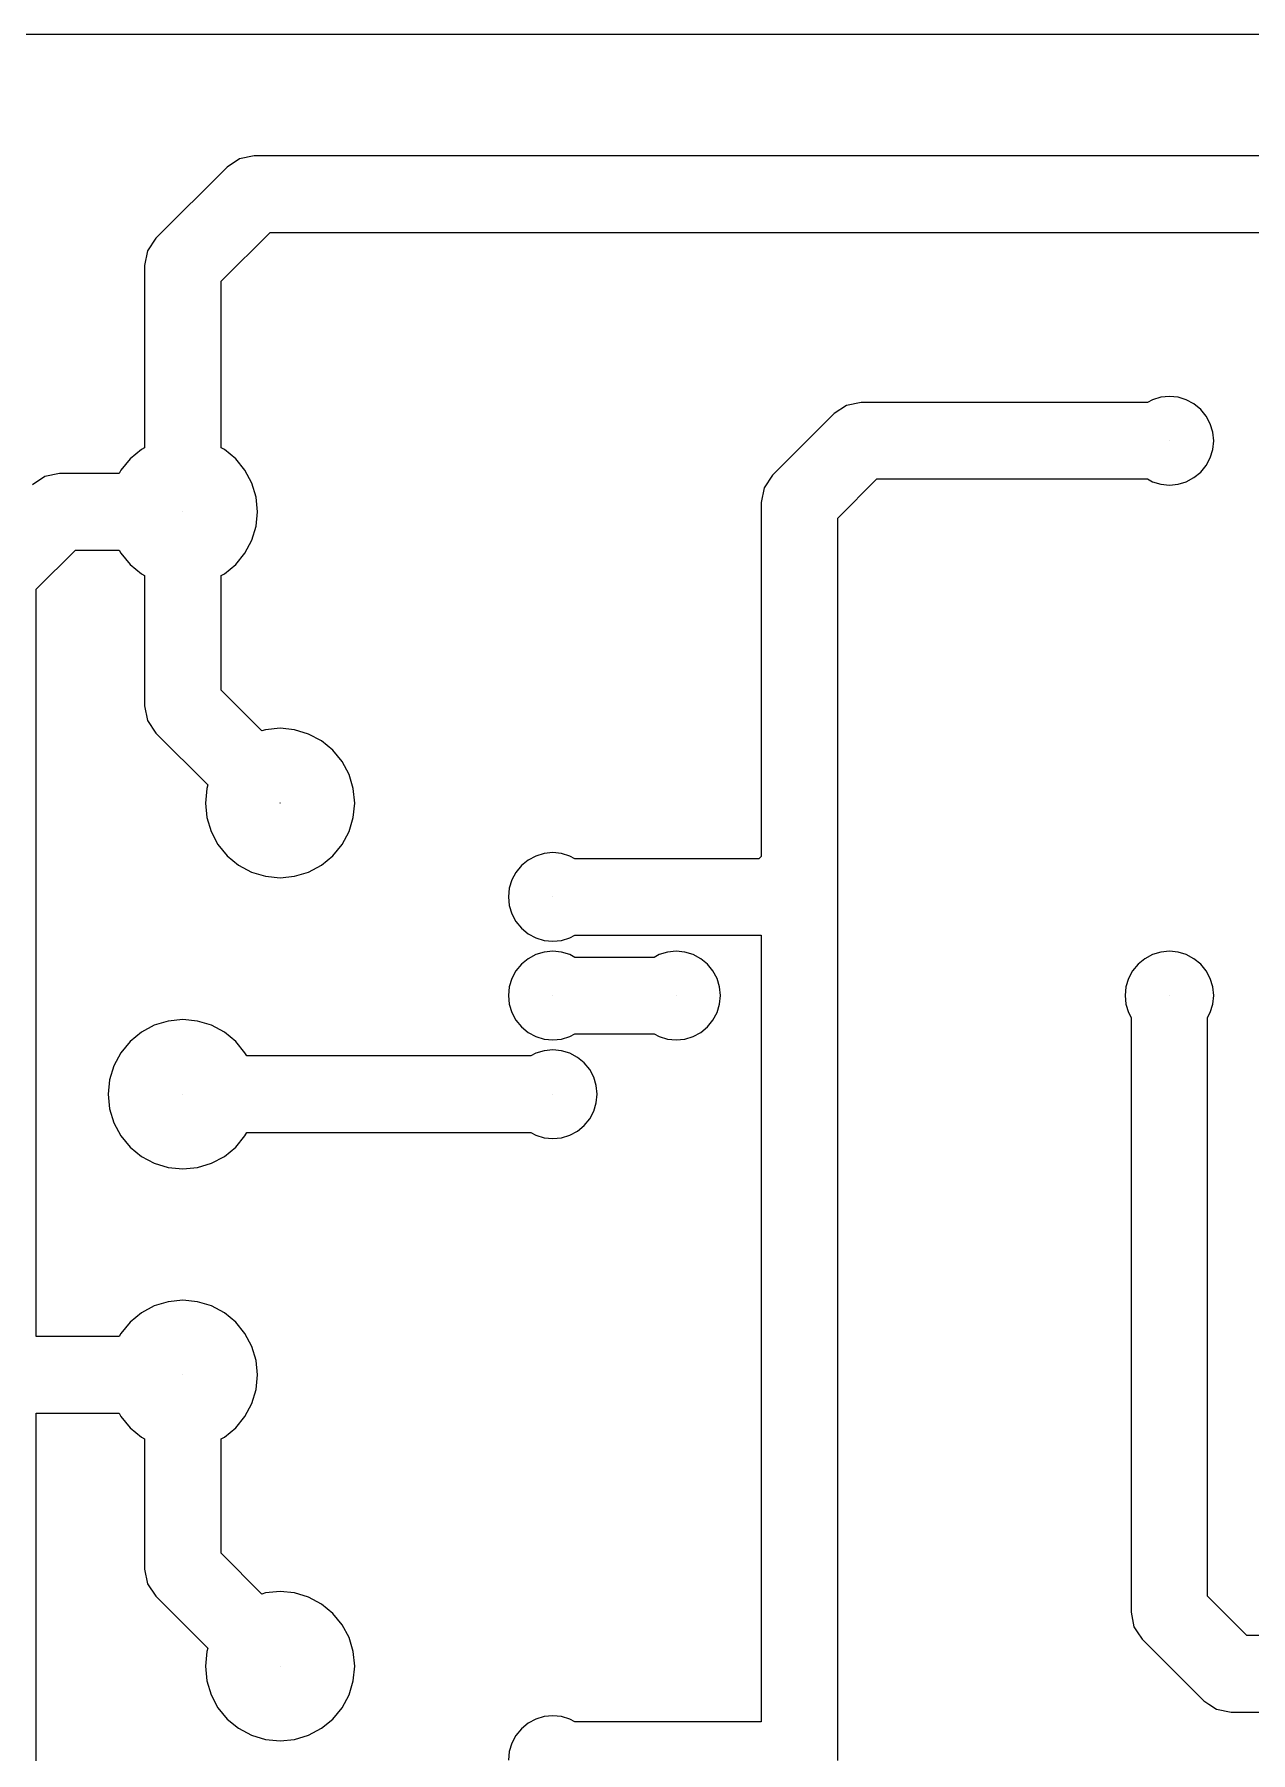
# Model space of a CAD drawing. Extents: x 2 to 116, y 2 to 85.
# Drawn here: x 41.39 to 66.44, y 49.18 to 84.57 of the extents above; entities that cross this region are included whole.
import ezdxf

# ---------------------------------------------------------------- set-up
doc = ezdxf.new("R2010")
doc.units = 0
doc.header["$LTSCALE"] = 0.000394
doc.header["$PDMODE"] = 35
doc.header["$PDSIZE"] = 0.000315
doc.layers.add('PLAN_1', color=7, linetype='CONTINUOUS')

msp = doc.modelspace()

# ---------------------------------------------------------------- linework, layer by layer
at = {"layer": 'PLAN_1', "color": 7}
for p, q in [((116.319992, 84.569992), (1.790001, 84.569992)), ((45.360641, 81.837471), (43.892517, 80.369354)), ((45.616417, 82.008377), (45.360641, 81.837471)), ((45.918121, 82.06839), (45.616417, 82.008377)), ((99.876678, 82.06839), (45.918121, 82.06839)), ((43.892517, 80.369354), (43.721611, 80.113586)), ((45.238396, 79.485313), (46.244682, 80.491592)), ((46.244682, 80.491592), (99.876678, 80.491592)), ((43.721611, 80.113586), (43.661598, 79.811874)), ((43.661598, 79.811874), (43.661598, 76.051514)), ((45.238396, 76.051514), (45.238396, 79.485313)), ((58.11829, 76.928383), (57.862518, 76.757477)), ((58.419998, 76.988396), (58.11829, 76.928383)), ((64.316681, 76.988396), (58.419998, 76.988396)), ((64.420456, 77.043869), (64.316681, 76.988396)), ((64.591797, 77.09584), (64.420456, 77.043869)), ((64.769997, 77.113396), (64.591797, 77.09584)), ((64.948196, 77.09584), (64.769997, 77.113396)), ((65.119537, 77.043869), (64.948196, 77.09584)), ((65.277451, 76.959457), (65.119537, 77.043869)), ((65.415863, 76.845863), (65.277451, 76.959457)), ((65.529457, 76.707451), (65.415863, 76.845863)), ((57.862518, 76.757477), (56.592514, 75.487473)), ((65.613861, 76.549538), (65.529457, 76.707451)), ((65.665848, 76.378189), (65.613861, 76.549538)), ((65.683395, 76.199997), (65.665848, 76.378189)), ((65.665848, 76.021805), (65.683395, 76.199997)), ((43.362183, 75.824768), (43.170868, 75.591644)), ((43.595306, 76.016083), (43.362183, 75.824768)), ((43.661598, 76.051514), (43.595306, 76.016083)), ((45.304688, 76.016083), (45.238396, 76.051514)), ((45.537811, 75.824768), (45.304688, 76.016083)), ((45.729126, 75.591644), (45.537811, 75.824768)), ((65.529457, 75.692543), (65.613861, 75.850456)), ((65.613861, 75.850456), (65.665848, 76.021805)), ((41.608292, 75.46534), (41.352516, 75.294434)), ((41.909996, 75.525352), (41.608292, 75.46534)), ((43.135437, 75.525352), (41.909996, 75.525352)), ((43.170868, 75.591644), (43.135437, 75.525352)), ((45.871292, 75.325676), (45.729126, 75.591644)), ((56.592514, 75.487473), (56.421612, 75.231697)), ((57.938396, 74.603432), (58.746563, 75.411598)), ((58.746563, 75.411598), (64.316681, 75.411598)), ((64.316681, 75.411598), (64.420456, 75.356125)), ((65.119537, 75.356125), (65.277451, 75.440536)), ((65.277451, 75.440536), (65.415863, 75.554131)), ((65.415863, 75.554131), (65.529457, 75.692543)), ((45.958832, 75.037079), (45.871292, 75.325676)), ((45.988396, 74.736954), (45.958832, 75.037079)), ((56.421612, 75.231697), (56.361599, 74.929993)), ((64.420456, 75.356125), (64.591797, 75.304153)), ((64.591797, 75.304153), (64.769997, 75.286598)), ((64.769997, 75.286598), (64.948196, 75.304153)), ((64.948196, 75.304153), (65.119537, 75.356125)), ((45.958832, 74.436829), (45.988396, 74.736954)), ((56.361599, 74.929993), (56.361599, 67.636559)), ((45.871292, 74.148232), (45.958832, 74.436829)), ((57.938396, 67.309998), (57.938396, 74.603432)), ((45.729126, 73.882263), (45.871292, 74.148232)), ((41.428398, 73.140396), (42.236557, 73.948555)), ((42.236557, 73.948555), (43.135437, 73.948555)), ((43.135437, 73.948555), (43.170868, 73.882263)), ((43.170868, 73.882263), (43.362183, 73.649139)), ((43.362183, 73.649139), (43.595306, 73.457825)), ((45.304688, 73.457825), (45.537811, 73.649139)), ((45.537811, 73.649139), (45.729126, 73.882263)), ((43.595306, 73.457825), (43.661598, 73.422394)), ((43.661598, 73.422394), (43.661598, 70.736458)), ((45.238396, 73.422394), (45.304688, 73.457825)), ((45.238396, 71.063309), (45.238396, 73.422394)), ((41.428398, 57.745354), (41.428398, 73.140396)), ((46.078552, 70.224213), (45.238396, 71.063309)), ((43.661598, 70.736458), (43.721611, 70.434753)), ((43.721611, 70.434753), (43.892868, 70.178627)), ((43.892868, 70.178627), (44.964226, 69.108627)), ((46.15139, 70.246307), (46.078552, 70.224213)), ((46.451515, 70.275871), (46.15139, 70.246307)), ((46.75164, 70.246307), (46.451515, 70.275871)), ((47.040237, 70.158768), (46.75164, 70.246307)), ((47.306206, 70.016602), (47.040237, 70.158768)), ((47.53933, 69.825287), (47.306206, 70.016602)), ((47.730644, 69.592163), (47.53933, 69.825287)), ((47.87281, 69.326195), (47.730644, 69.592163)), ((44.94268, 69.037598), (44.913116, 68.737473)), ((44.964226, 69.108627), (44.94268, 69.037598)), ((47.96035, 69.037598), (47.87281, 69.326195)), ((47.989914, 68.737473), (47.96035, 69.037598)), ((44.913116, 68.737473), (44.94268, 68.437347)), ((47.96035, 68.437347), (47.989914, 68.737473)), ((44.94268, 68.437347), (45.03022, 68.14875)), ((47.87281, 68.14875), (47.96035, 68.437347)), ((45.03022, 68.14875), (45.172386, 67.882782)), ((47.730644, 67.882782), (47.87281, 68.14875)), ((45.172386, 67.882782), (45.363701, 67.649658)), ((45.363701, 67.649658), (45.596825, 67.458344)), ((47.306206, 67.458344), (47.53933, 67.649658)), ((47.53933, 67.649658), (47.730644, 67.882782)), ((51.720459, 67.645866), (51.562546, 67.561455)), ((51.891808, 67.697838), (51.720459, 67.645866)), ((52.07, 67.715393), (51.891808, 67.697838)), ((52.248192, 67.697838), (52.07, 67.715393)), ((52.41954, 67.645866), (52.248192, 67.697838)), ((52.523315, 67.590393), (52.41954, 67.645866)), ((56.361599, 67.636559), (56.315434, 67.590393)), ((45.596825, 67.458344), (45.862793, 67.316177)), ((45.862793, 67.316177), (46.15139, 67.228638)), ((46.75164, 67.228638), (47.040237, 67.316177)), ((47.040237, 67.316177), (47.306206, 67.458344)), ((51.310539, 67.309448), (51.226128, 67.151535)), ((51.424133, 67.447861), (51.310539, 67.309448)), ((51.562546, 67.561455), (51.424133, 67.447861)), ((56.315434, 67.590393), (52.523315, 67.590393)), ((57.938396, 49.014378), (57.938396, 67.309998)), ((46.15139, 67.228638), (46.451515, 67.199074)), ((46.451515, 67.199074), (46.75164, 67.228638)), ((51.174156, 66.980186), (51.156601, 66.801994)), ((51.226128, 67.151535), (51.174156, 66.980186)), ((51.156601, 66.801994), (51.174156, 66.623802)), ((51.174156, 66.623802), (51.226128, 66.452454)), ((51.226128, 66.452454), (51.310539, 66.29454)), ((51.310539, 66.29454), (51.424133, 66.156128)), ((51.424133, 66.156128), (51.562546, 66.042534)), ((51.562546, 66.042534), (51.720459, 65.958122)), ((51.720459, 65.958122), (51.891808, 65.906151)), ((51.891808, 65.906151), (52.07, 65.888596)), ((52.07, 65.888596), (52.248192, 65.906151)), ((52.248192, 65.906151), (52.41954, 65.958122)), ((52.41954, 65.958122), (52.523315, 66.013596)), ((52.523315, 66.013596), (56.361599, 66.013596)), ((56.361599, 66.013596), (56.361599, 49.810394)), ((51.562546, 65.529457), (51.424133, 65.415863)), ((51.720459, 65.613869), (51.562546, 65.529457)), ((51.891808, 65.66584), (51.720459, 65.613869)), ((52.07, 65.683395), (51.891808, 65.66584)), ((52.248192, 65.66584), (52.07, 65.683395)), ((52.41954, 65.613869), (52.248192, 65.66584)), ((52.523315, 65.558395), (52.41954, 65.613869)), ((54.156677, 65.558395), (52.523315, 65.558395)), ((54.260456, 65.613869), (54.156677, 65.558395)), ((54.431801, 65.66584), (54.260456, 65.613869)), ((54.609997, 65.683395), (54.431801, 65.66584)), ((54.788193, 65.66584), (54.609997, 65.683395)), ((54.959538, 65.613869), (54.788193, 65.66584)), ((55.117455, 65.529457), (54.959538, 65.613869)), ((55.255867, 65.415863), (55.117455, 65.529457)), ((64.262543, 65.529457), (64.12413, 65.415863)), ((64.420456, 65.613869), (64.262543, 65.529457)), ((64.591797, 65.66584), (64.420456, 65.613869)), ((64.769997, 65.683395), (64.591797, 65.66584)), ((64.948196, 65.66584), (64.769997, 65.683395)), ((65.119537, 65.613869), (64.948196, 65.66584)), ((65.277451, 65.529457), (65.119537, 65.613869)), ((65.415863, 65.415863), (65.277451, 65.529457)), ((51.310539, 65.277451), (51.226128, 65.119537)), ((51.424133, 65.415863), (51.310539, 65.277451)), ((55.369457, 65.277451), (55.255867, 65.415863)), ((55.453865, 65.119537), (55.369457, 65.277451)), ((64.010536, 65.277451), (63.926128, 65.119537)), ((64.12413, 65.415863), (64.010536, 65.277451)), ((65.529457, 65.277451), (65.415863, 65.415863)), ((65.613861, 65.119537), (65.529457, 65.277451)), ((51.174156, 64.948189), (51.156601, 64.769997)), ((51.156601, 64.769997), (51.174156, 64.591805)), ((51.226128, 65.119537), (51.174156, 64.948189)), ((55.505844, 64.948189), (55.453865, 65.119537)), ((55.523396, 64.769997), (55.505844, 64.948189)), ((55.505844, 64.591805), (55.523396, 64.769997)), ((63.874149, 64.948189), (63.856598, 64.769997)), ((63.856598, 64.769997), (63.874149, 64.591805)), ((63.926128, 65.119537), (63.874149, 64.948189)), ((65.665848, 64.948189), (65.613861, 65.119537)), ((65.683395, 64.769997), (65.665848, 64.948189)), ((65.665848, 64.591805), (65.683395, 64.769997)), ((51.174156, 64.591805), (51.226128, 64.420456)), ((51.226128, 64.420456), (51.310539, 64.262543)), ((55.369457, 64.262543), (55.453865, 64.420456)), ((55.453865, 64.420456), (55.505844, 64.591805)), ((63.874149, 64.591805), (63.926128, 64.420456)), ((63.926128, 64.420456), (63.981598, 64.316681)), ((65.558395, 64.316681), (65.613861, 64.420456)), ((65.613861, 64.420456), (65.665848, 64.591805)), ((43.861275, 64.159286), (43.595306, 64.017128)), ((44.149872, 64.246834), (43.861275, 64.159286)), ((44.449997, 64.27639), (44.149872, 64.246834)), ((44.750122, 64.246834), (44.449997, 64.27639)), ((45.038719, 64.159286), (44.750122, 64.246834)), ((45.304688, 64.017128), (45.038719, 64.159286)), ((51.310539, 64.262543), (51.424133, 64.12413)), ((51.424133, 64.12413), (51.562546, 64.010536)), ((55.117455, 64.010536), (55.255867, 64.12413)), ((55.255867, 64.12413), (55.369457, 64.262543)), ((63.981598, 64.316681), (63.981598, 52.069996)), ((65.558395, 52.396561), (65.558395, 64.316681)), ((43.362183, 63.825806), (43.170868, 63.592682)), ((43.595306, 64.017128), (43.362183, 63.825806)), ((45.537811, 63.825806), (45.304688, 64.017128)), ((45.729126, 63.592682), (45.537811, 63.825806)), ((51.562546, 64.010536), (51.720459, 63.926128)), ((51.720459, 63.926128), (51.891808, 63.874149)), ((51.891808, 63.874149), (52.07, 63.856598)), ((52.07, 63.856598), (52.248192, 63.874149)), ((52.248192, 63.874149), (52.41954, 63.926128)), ((52.41954, 63.926128), (52.523315, 63.981598)), ((52.523315, 63.981598), (54.156681, 63.981598)), ((54.156681, 63.981598), (54.260456, 63.926128)), ((54.260456, 63.926128), (54.431801, 63.874149)), ((54.431801, 63.874149), (54.609997, 63.856598)), ((54.609997, 63.856598), (54.788193, 63.874149)), ((54.788193, 63.874149), (54.959538, 63.926128)), ((54.959538, 63.926128), (55.117455, 64.010536)), ((43.170868, 63.592682), (43.028702, 63.326714)), ((45.764557, 63.526394), (45.729126, 63.592682)), ((51.616684, 63.526394), (45.764557, 63.526394)), ((51.720459, 63.581863), (51.616684, 63.526394)), ((51.891808, 63.633842), (51.720459, 63.581863)), ((52.07, 63.651394), (51.891808, 63.633842)), ((52.248192, 63.633842), (52.07, 63.651394)), ((52.41954, 63.581863), (52.248192, 63.633842)), ((52.577454, 63.497456), (52.41954, 63.581863)), ((52.715866, 63.383865), (52.577454, 63.497456)), ((52.82946, 63.245453), (52.715866, 63.383865)), ((42.941162, 63.03812), (42.911598, 62.737995)), ((43.028702, 63.326714), (42.941162, 63.03812)), ((52.913872, 63.087536), (52.82946, 63.245453)), ((52.965843, 62.916191), (52.913872, 63.087536)), ((42.911598, 62.737995), (42.941162, 62.43787)), ((52.983398, 62.737995), (52.965843, 62.916191)), ((52.965843, 62.559799), (52.983398, 62.737995)), ((42.941162, 62.43787), (43.028702, 62.149277)), ((52.82946, 62.230537), (52.913872, 62.388454)), ((52.913872, 62.388454), (52.965843, 62.559799)), ((43.028702, 62.149277), (43.170868, 61.883308)), ((45.729126, 61.883308), (45.764557, 61.949596)), ((45.764557, 61.949596), (51.616684, 61.949596)), ((51.616684, 61.949596), (51.720459, 61.894127)), ((52.41954, 61.894127), (52.577454, 61.978535)), ((52.577454, 61.978535), (52.715866, 62.092125)), ((52.715866, 62.092125), (52.82946, 62.230537)), ((43.170868, 61.883308), (43.362183, 61.650185)), ((43.362183, 61.650185), (43.595306, 61.458866)), ((45.304688, 61.458866), (45.537811, 61.650185)), ((45.537811, 61.650185), (45.729126, 61.883308)), ((51.720459, 61.894127), (51.891808, 61.842148)), ((51.891808, 61.842148), (52.07, 61.824596)), ((52.07, 61.824596), (52.248192, 61.842148)), ((52.248192, 61.842148), (52.41954, 61.894127)), ((43.595306, 61.458866), (43.861275, 61.3167)), ((43.861275, 61.3167), (44.149872, 61.229156)), ((44.750122, 61.229156), (45.038719, 61.3167)), ((45.038719, 61.3167), (45.304688, 61.458866)), ((44.149872, 61.229156), (44.449997, 61.199596)), ((44.449997, 61.199596), (44.750122, 61.229156)), ((44.149872, 58.465794), (43.861275, 58.37825)), ((44.449997, 58.495354), (44.149872, 58.465794)), ((44.750122, 58.465794), (44.449997, 58.495354)), ((45.038719, 58.37825), (44.750122, 58.465794)), ((43.362183, 58.044765), (43.170868, 57.811642)), ((43.595306, 58.236084), (43.362183, 58.044765)), ((43.861275, 58.37825), (43.595306, 58.236084)), ((45.304688, 58.236084), (45.038719, 58.37825)), ((45.537811, 58.044765), (45.304688, 58.236084)), ((45.729126, 57.811642), (45.537811, 58.044765)), ((43.135437, 57.745354), (41.428398, 57.745354)), ((43.170868, 57.811642), (43.135437, 57.745354)), ((45.871292, 57.545673), (45.729126, 57.811642)), ((45.958832, 57.25708), (45.871292, 57.545673)), ((45.988396, 56.956955), (45.958832, 57.25708)), ((45.871292, 56.368237), (45.958832, 56.65683)), ((45.958832, 56.65683), (45.988396, 56.956955)), ((45.729126, 56.102268), (45.871292, 56.368237)), ((41.428398, 40.622219), (41.428398, 56.168556)), ((41.428398, 56.168556), (43.135437, 56.168556)), ((43.135437, 56.168556), (43.170868, 56.102268)), ((43.170868, 56.102268), (43.362183, 55.869144)), ((45.537811, 55.869144), (45.729126, 56.102268)), ((43.362183, 55.869144), (43.595306, 55.677826)), ((43.595306, 55.677826), (43.661598, 55.642391)), ((43.661598, 55.642391), (43.661598, 52.956455)), ((45.238396, 55.642391), (45.304688, 55.677826)), ((45.238396, 53.283314), (45.238396, 55.642391)), ((45.304688, 55.677826), (45.537811, 55.869144)), ((46.078552, 52.444221), (45.238396, 53.283314)), ((43.661598, 52.956455), (43.721611, 52.654747)), ((43.721611, 52.654747), (43.892868, 52.398621)), ((43.892868, 52.398621), (44.964226, 51.328625)), ((46.15139, 52.466316), (46.078552, 52.444221)), ((46.451515, 52.495876), (46.15139, 52.466316)), ((46.75164, 52.466316), (46.451515, 52.495876)), ((47.040237, 52.378773), (46.75164, 52.466316)), ((66.366562, 51.588394), (65.558395, 52.396561)), ((47.306206, 52.236607), (47.040237, 52.378773)), ((47.53933, 52.045288), (47.306206, 52.236607)), ((47.730644, 51.812164), (47.53933, 52.045288)), ((63.981598, 52.069996), (64.041611, 51.768291)), ((47.87281, 51.546196), (47.730644, 51.812164)), ((64.041611, 51.768291), (64.110184, 51.665665)), ((44.964226, 51.328625), (44.94268, 51.257603)), ((47.96035, 51.257603), (47.87281, 51.546196)), ((64.110184, 51.665665), (64.212509, 51.512516)), ((64.212509, 51.512516), (65.482513, 50.242516)), ((69.396675, 51.588394), (66.366562, 51.588394)), ((44.94268, 51.257603), (44.913116, 50.957478)), ((47.989914, 50.957478), (47.96035, 51.257603)), ((44.913116, 50.957478), (44.94268, 50.657352)), ((44.94268, 50.657352), (45.03022, 50.368759)), ((47.87281, 50.368759), (47.96035, 50.657352)), ((47.96035, 50.657352), (47.989914, 50.957478)), ((45.03022, 50.368759), (45.172386, 50.102791)), ((47.730644, 50.102791), (47.87281, 50.368759)), ((45.172386, 50.102791), (45.363701, 49.869667)), ((47.53933, 49.869667), (47.730644, 50.102791)), ((51.891808, 49.917843), (51.720459, 49.865864)), ((52.07, 49.935394), (51.891808, 49.917843)), ((52.248192, 49.917843), (52.07, 49.935394)), ((52.41954, 49.865864), (52.248192, 49.917843)), ((65.482513, 50.242516), (65.584808, 50.174164)), ((65.584808, 50.174164), (65.738281, 50.071609)), ((65.738281, 50.071609), (66.039993, 50.011597)), ((66.039993, 50.011597), (69.396675, 50.011597)), ((45.363701, 49.869667), (45.596825, 49.678349)), ((45.596825, 49.678349), (45.862793, 49.536182)), ((47.040237, 49.536182), (47.306206, 49.678349)), ((47.306206, 49.678349), (47.53933, 49.869667)), ((51.424133, 49.667866), (51.310539, 49.529453)), ((51.562546, 49.781456), (51.424133, 49.667866)), ((51.720459, 49.865864), (51.562546, 49.781456)), ((52.523315, 49.810394), (52.41954, 49.865864)), ((56.361599, 49.810394), (52.523315, 49.810394)), ((45.862793, 49.536182), (46.15139, 49.448639)), ((46.15139, 49.448639), (46.451515, 49.419079)), ((46.451515, 49.419079), (46.75164, 49.448639)), ((46.75164, 49.448639), (47.040237, 49.536182)), ((51.174156, 49.200191), (51.156601, 49.021996)), ((51.226128, 49.371536), (51.174156, 49.200191)), ((51.310539, 49.529453), (51.226128, 49.371536))]:
    msp.add_line(p, q, dxfattribs=at)
for p in [(64.769997, 76.199997), (44.449997, 74.736954), (46.451515, 68.737473), (52.07, 66.801994), (52.07, 64.769997), (54.609997, 64.769997), (64.769997, 64.769997), (44.449997, 62.737995), (52.07, 62.737995), (44.449997, 56.956955), (46.451515, 50.957478)]:
    msp.add_point(p, dxfattribs=at)

doc.saveas('drawing.dxf')
